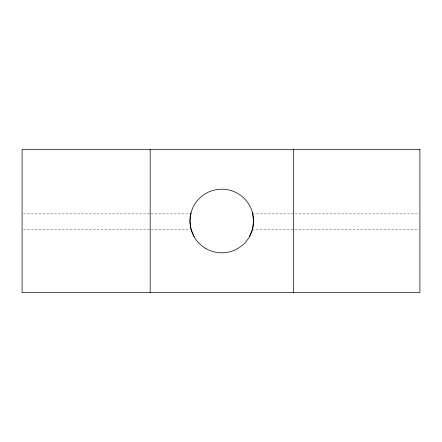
<?xml version="1.0" encoding="UTF-8"?>
<svg xmlns="http://www.w3.org/2000/svg" width="442" height="442" viewBox="0 0 442 442"><rect width="100%" height="100%" fill="white"/><g stroke="black" fill="none" stroke-linecap="round" stroke-linejoin="round"><path stroke-width="0.33" stroke-dasharray="2.21 1.66" d="M23.476 213.878L150.236 213.878M150.926 213.878L190.883 213.878M252.653 213.878L419.209 213.878M23.481 229.79L189.878 229.79M252.277 229.79L419.209 229.79"/><path stroke-width="0.66" d="M191.027 212.762L189.944 221L191.027 229.238L194.209 236.912M249.327 236.912L252.509 229.238L253.592 221L252.509 212.762M293.372 149.396L293.372 292.604M150.164 149.396L150.164 292.604M419.9 149.396L22.1 149.396L22.1 292.604L419.9 292.604L419.9 149.396M205.856 248.559A31.824 31.824 0 0 0 253.592 221A31.824 31.824 0 0 0 205.856 193.441A31.824 31.824 0 0 0 205.856 248.559"/></g></svg>
